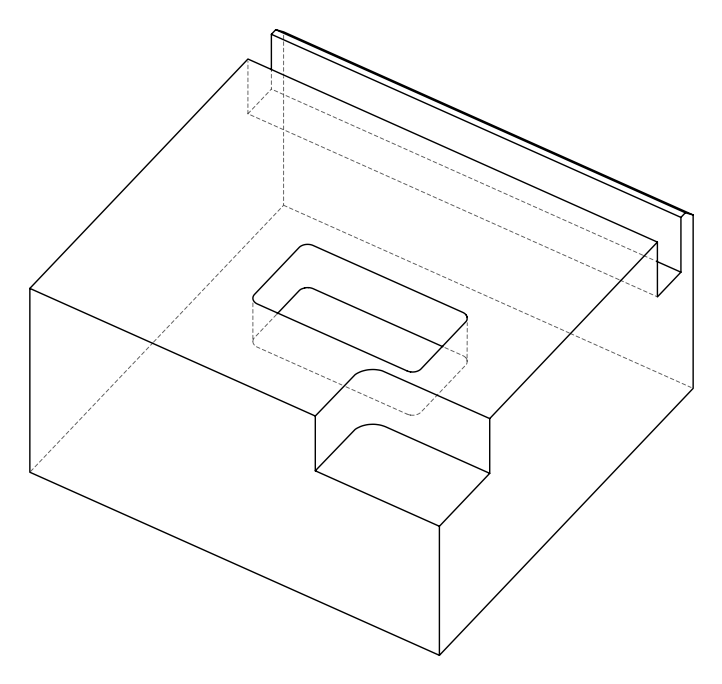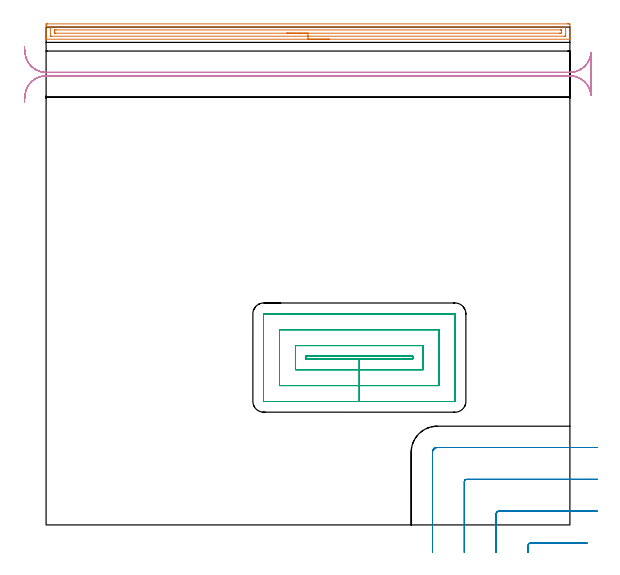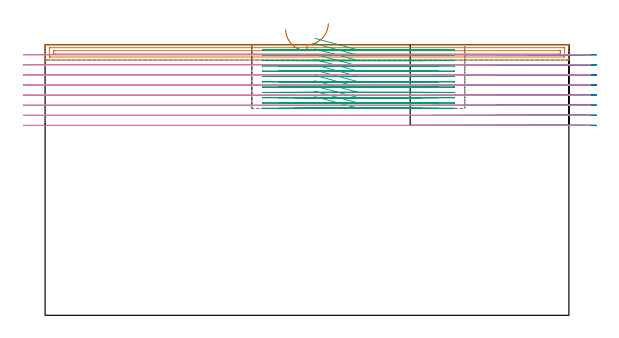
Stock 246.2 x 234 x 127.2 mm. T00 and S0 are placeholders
(PLAN: 4 operations, 3 tool changes, 40 min)
(1 AREA_MILL | FG_CHAMFER_SURFACE | UGT0205_001 | 6.1 min | 6387 mm3)
(2 MILL_CORNER_NOTCH_RECTANGULAR | CORNER_NOTCH_RECTANGULAR | UGT0201_094 | Follow Part, ap 5, ae 75% | 5.91 min | 129964 mm3)
(3 MILL_RECTANGULAR_POCKET | POCKET_RECTANGULAR_STRAIGHT | NXT0201_013 | Follow Part, ap 2.5, ae 75% | 18.62 min | 152907 mm3)
(4 MILL_RECTANGULAR_SLOT | SLOT_RECTANGULAR | UGT0201_094 | Follow Part, ap 5, ae 75% | 9.37 min | 201591 mm3)
(TOOL UGT0205_001 | Chamfer Mill 20 x 3 x 45 deg. | D20 FL50 Z2)
(TOOL UGT0201_094 | End mill 20 mm | D20 FL38 Z4)
(TOOL NXT0201_013 | ENDMILL 10mm | D10 FL30 Z4)
(OP 1 AREA_MILL)
G17 G21 G94 G90
T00 M6
G54
G17 G0 G90 X133.1 Y228.3 S1061 M3
G43 Z137.2 H0
G94 G1 X133.062 Z136.328 F250.
X132.948 Z135.463
X132.759 Z134.612
X132.497 Z133.78
X132.163 Z132.974
X131.76 Z132.2
X131.292 Z131.464
X130.76 Z130.772
X130.171 Z130.129
X129.528 Z129.539
X128.836 Z129.008
X128.1 Z128.54
X127.326 Z128.137
X126.52 Z127.803
X125.688 Z127.541
X124.836 Z127.352
X123.972 Z127.238
X123.1 Z127.2
X0.18
X0.008 Y228.303 Z127.188
X0. Y228.324 Z127.167
Y228.704 Z126.796
Y228.976 Z126.524
Y229.687 Z125.808
Y230.928 Z124.569
Y232.343 Z123.153
Y232.963 Z122.533
Y234.733 Z120.764
X0.003 Y234.998 Z120.499
X0.009 Y235.492 Z120.006
X0.125 Y235.495 Z120.003
X0.627 Y235.5 Z120.
X245.066
X245.573 Y235.499 Z120.001
X246.075 Y235.495 Z120.003
X246.191 Y235.492 Z120.006
X246.2 Y234.998 Z120.499
Y231.457 Z124.037
Y230.043 Z125.453
Y229.687 Z125.808
Y228.976 Z126.524
Y228.704 Z126.796
Y228.324 Z127.167
X246.192 Y228.303 Z127.188
X246.02 Y228.3 Z127.2
X123.1
Y229.714 Z125.786
X2.387 Y229.715 Z125.785
X2.01 Y229.726 Z125.774
X2.005 Y229.843 Z125.657
X2.001 Y230.097 Z125.403
Y233.637 Z121.863
X2.01 Y234.048 Z121.452
X2.017 Y234.08 Z121.42
X2.036 Y234.082 Z121.418
X2.09 Y234.085 Z121.415
X2.198 Y234.086 Z121.414
X2.415
X243.813 Y234.085 Z121.415
X244.19 Y234.074 Z121.426
X244.195 Y233.957 Z121.543
X244.199 Y233.703 Z121.797
Y230.163 Z125.337
X244.19 Y229.752 Z125.748
X244.183 Y229.72 Z125.78
X244.164 Y229.718 Z125.782
X244.11 Y229.715 Z125.785
X244.002 Y229.714 Z125.786
X243.785
X123.1
Y231.128 Z124.372
X4.535 Y231.129 Z124.371
X4.202 Y231.13 Z124.37
X4.092 Y231.132 Z124.368
X4.013 Y231.135 Z124.365
X4.007 Y231.257 Z124.243
X4.002 Y231.457 Z124.043
X4. Y231.658 Z123.842
Y232.343 Z123.157
X4.001 Y232.542 Z122.958
X4.005 Y232.61 Z122.89
X4.01 Y232.658 Z122.842
X4.038 Y232.665 Z122.835
X4.202 Y232.667 Z122.833
X4.765 Y232.671 Z122.829
X241.665
X241.998 Y232.67 Z122.83
X242.108 Y232.668 Z122.832
X242.187 Y232.665 Z122.835
X242.193 Y232.543 Z122.957
X242.198 Y232.343 Z123.157
X242.2 Y232.142 Z123.358
Y231.457 Z124.043
X242.199 Y231.258 Z124.242
X242.195 Y231.19 Z124.31
X242.19 Y231.142 Z124.358
X242.162 Y231.135 Z124.365
X241.998 Y231.133 Z124.367
X241.435 Y231.129 Z124.371
X123.1 Y231.128 Z124.372
X122.228 Z124.41
X121.364 Z124.523
X120.512 Z124.712
X119.68 Z124.975
X118.874 Z125.308
X118.1 Z125.711
X117.364 Z126.18
X116.672 Z126.711
X116.029 Z127.301
X115.44 Z127.944
X114.908 Z128.636
X114.44 Z129.372
X114.037 Z130.145
X113.703 Z130.951
X113.441 Z131.783
X113.252 Z132.635
X113.138 Z133.5
X113.1 Z134.372
G0 Z137.2
M5
M2
(OP 2 MILL_CORNER_NOTCH_RECTANGULAR)
G17 G21 G94 G90
T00 M6
G54
G17 G0 G90 X254.303 Y-8.6 S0 M3
G43 Z137.2 H0
Z122.462
G94 G1 X251.303 F250.
X227.595 F500.
G3 X226.6 Y-9.595 R1.
G2 X226.602 Y-10. R45.
G1 Y-13. F250.
G0 Z137.2
X259.2 Y6.4
Z122.462
G1 X256.2
X212.596 F500.
G3 X211.6 Y5.404 R1.
G1 Y-10.
Y-13. F250.
G0 Z137.2
X259.2 Y21.4
Z122.462
G1 X256.2
X197.596 F500.
G3 X196.6 Y20.404 R1.
G1 Y-10.
Y-13. F250.
G0 Z137.2
X259.2 Y36.4
Z122.462
G1 X256.2
X183.9 F500.
G3 X181.6 Y34.1 R2.3
G1 Y-10.
Y-13. F250.
G0 Z137.2
X254.303 Y-8.6
Z117.725
G1 X251.303
X227.595 F500.
G3 X226.6 Y-9.595 R1.
G2 X226.602 Y-10. R45.
G1 Y-13. F250.
G0 Z137.2
X259.2 Y6.4
Z117.725
G1 X256.2
X212.596 F500.
G3 X211.6 Y5.404 R1.
G1 Y-10.
Y-13. F250.
G0 Z137.2
X259.2 Y21.4
Z117.725
G1 X256.2
X197.596 F500.
G3 X196.6 Y20.404 R1.
G1 Y-10.
Y-13. F250.
G0 Z137.2
X259.2 Y36.4
Z117.725
G1 X256.2
X183.9 F500.
G3 X181.6 Y34.1 R2.3
G1 Y-10.
Y-13. F250.
G0 Z137.2
X254.303 Y-8.6
Z112.987
G1 X251.303
X227.595 F500.
G3 X226.6 Y-9.595 R1.
G2 X226.602 Y-10. R45.
G1 Y-13. F250.
G0 Z137.2
X259.2 Y6.4
Z112.987
G1 X256.2
X212.596 F500.
G3 X211.6 Y5.404 R1.
G1 Y-10.
Y-13. F250.
G0 Z137.2
X259.2 Y21.4
Z112.987
G1 X256.2
X197.596 F500.
G3 X196.6 Y20.404 R1.
G1 Y-10.
Y-13. F250.
G0 Z137.2
X259.2 Y36.4
Z112.987
G1 X256.2
X183.9 F500.
G3 X181.6 Y34.1 R2.3
G1 Y-10.
Y-13. F250.
G0 Z137.2
X254.303 Y-8.6
Z108.25
G1 X251.303
X227.595 F500.
G3 X226.6 Y-9.595 R1.
G2 X226.602 Y-10. R45.
G1 Y-13. F250.
G0 Z137.2
X259.2 Y6.4
Z108.25
G1 X256.2
X212.596 F500.
G3 X211.6 Y5.404 R1.
G1 Y-10.
Y-13. F250.
G0 Z137.2
X259.2 Y21.4
Z108.25
G1 X256.2
X197.596 F500.
G3 X196.6 Y20.404 R1.
G1 Y-10.
Y-13. F250.
G0 Z137.2
X259.2 Y36.4
Z108.25
G1 X256.2
X183.9 F500.
G3 X181.6 Y34.1 R2.3
G1 Y-10.
Y-13. F250.
G0 Z137.2
X254.303 Y-8.6
Z103.512
G1 X251.303
X227.595 F500.
G3 X226.6 Y-9.595 R1.
G2 X226.602 Y-10. R45.
G1 Y-13. F250.
G0 Z137.2
X259.2 Y6.4
Z103.512
G1 X256.2
X212.596 F500.
G3 X211.6 Y5.404 R1.
G1 Y-10.
Y-13. F250.
G0 Z137.2
X259.2 Y21.4
Z103.512
G1 X256.2
X197.596 F500.
G3 X196.6 Y20.404 R1.
G1 Y-10.
Y-13. F250.
G0 Z137.2
X259.2 Y36.4
Z103.512
G1 X256.2
X183.9 F500.
G3 X181.6 Y34.1 R2.3
G1 Y-10.
Y-13. F250.
G0 Z137.2
X254.303 Y-8.6
Z98.775
G1 X251.303
X227.595 F500.
G3 X226.6 Y-9.595 R1.
G2 X226.602 Y-10. R45.
G1 Y-13. F250.
G0 Z137.2
X259.2 Y6.4
Z98.775
G1 X256.2
X212.596 F500.
G3 X211.6 Y5.404 R1.
G1 Y-10.
Y-13. F250.
G0 Z137.2
X259.2 Y21.4
Z98.775
G1 X256.2
X197.596 F500.
G3 X196.6 Y20.404 R1.
G1 Y-10.
Y-13. F250.
G0 Z137.2
X259.2 Y36.4
Z98.775
G1 X256.2
X183.9 F500.
G3 X181.6 Y34.1 R2.3
G1 Y-10.
Y-13. F250.
G0 Z137.2
X254.303 Y-8.6
Z94.037
G1 X251.303
X227.595 F500.
G3 X226.6 Y-9.595 R1.
G2 X226.602 Y-10. R45.
G1 Y-13. F250.
G0 Z137.2
X259.2 Y6.4
Z94.037
G1 X256.2
X212.596 F500.
G3 X211.6 Y5.404 R1.
G1 Y-10.
Y-13. F250.
G0 Z137.2
X259.2 Y21.4
Z94.037
G1 X256.2
X197.596 F500.
G3 X196.6 Y20.404 R1.
G1 Y-10.
Y-13. F250.
G0 Z137.2
X259.2 Y36.4
Z94.037
G1 X256.2
X183.9 F500.
G3 X181.6 Y34.1 R2.3
G1 Y-10.
Y-13. F250.
G0 Z137.2
X254.303 Y-8.6
Z89.3
G1 X251.303
X227.595 F500.
G3 X226.6 Y-9.595 R1.
G2 X226.602 Y-10. R45.
G1 Y-13. F250.
G0 Z137.2
X259.2 Y6.4
Z89.3
G1 X256.2
X212.596 F500.
G3 X211.6 Y5.404 R1.
G1 Y-10.
Y-13. F250.
G0 Z137.2
X259.2 Y21.4
Z89.3
G1 X256.2
X197.596 F500.
G3 X196.6 Y20.404 R1.
G1 Y-10.
Y-13. F250.
G0 Z137.2
X259.2 Y36.4
Z89.3
G1 X256.2
X183.9 F500.
G3 X181.6 Y34.1 R2.3
G1 Y-10.
Y-13. F250.
G0 Z137.2
M5
M2
(OP 3 MILL_RECTANGULAR_POCKET)
G17 G21 G94 G90
T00 M6
G54
G17 G0 G90 X126.755 Y78. S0 M3
G43 Z137.2 H0
Z130.2
G94 G1 X147.25 Z124.708 F250.
X172.3 F500.
Y79.3
X122.2
Y78.
X147.25
Y73.
X177.3
Y84.3
X117.2
Y73.
X147.25
Y65.5
X184.8
Y91.8
X109.7
Y65.5
X147.25
Y58.
X192.2
X192.255 Y58.005
X192.295 Y58.045
X192.3 Y58.1
Y99.2
X192.295 Y99.255
X192.255 Y99.295
X192.2 Y99.3
X102.3
X102.245 Y99.295
X102.205 Y99.255
X102.2 Y99.2
Y58.1
X102.205 Y58.045
X102.245 Y58.005
X102.3 Y58.
X147.25
X148.25
G0 X126.755 Y78. Z127.708
G1 X147.25 Z122.217 F250.
X172.3 F500.
Y79.3
X122.2
Y78.
X147.25
Y73.
X177.3
Y84.3
X117.2
Y73.
X147.25
Y65.5
X184.8
Y91.8
X109.7
Y65.5
X147.25
Y58.
X192.2
X192.255 Y58.005
X192.295 Y58.045
X192.3 Y58.1
Y99.2
X192.295 Y99.255
X192.255 Y99.295
X192.2 Y99.3
X102.3
X102.245 Y99.295
X102.205 Y99.255
X102.2 Y99.2
Y58.1
X102.205 Y58.045
X102.245 Y58.005
X102.3 Y58.
X147.25
X148.25
G0 X126.755 Y78. Z125.217
G1 X147.25 Z119.725 F250.
X172.3 F500.
Y79.3
X122.2
Y78.
X147.25
Y73.
X177.3
Y84.3
X117.2
Y73.
X147.25
Y65.5
X184.8
Y91.8
X109.7
Y65.5
X147.25
Y58.
X192.2
X192.255 Y58.005
X192.295 Y58.045
X192.3 Y58.1
Y99.2
X192.295 Y99.255
X192.255 Y99.295
X192.2 Y99.3
X102.3
X102.245 Y99.295
X102.205 Y99.255
X102.2 Y99.2
Y58.1
X102.205 Y58.045
X102.245 Y58.005
X102.3 Y58.
X147.25
X148.25
G0 X126.755 Y78. Z122.725
G1 X147.25 Z117.233 F250.
X172.3 F500.
Y79.3
X122.2
Y78.
X147.25
Y73.
X177.3
Y84.3
X117.2
Y73.
X147.25
Y65.5
X184.8
Y91.8
X109.7
Y65.5
X147.25
Y58.
X192.2
X192.255 Y58.005
X192.295 Y58.045
X192.3 Y58.1
Y99.2
X192.295 Y99.255
X192.255 Y99.295
X192.2 Y99.3
X102.3
X102.245 Y99.295
X102.205 Y99.255
X102.2 Y99.2
Y58.1
X102.205 Y58.045
X102.245 Y58.005
X102.3 Y58.
X147.25
X148.25
G0 X126.755 Y78. Z120.233
G1 X147.25 Z114.742 F250.
X172.3 F500.
Y79.3
X122.2
Y78.
X147.25
Y73.
X177.3
Y84.3
X117.2
Y73.
X147.25
Y65.5
X184.8
Y91.8
X109.7
Y65.5
X147.25
Y58.
X192.2
X192.255 Y58.005
X192.295 Y58.045
X192.3 Y58.1
Y99.2
X192.295 Y99.255
X192.255 Y99.295
X192.2 Y99.3
X102.3
X102.245 Y99.295
X102.205 Y99.255
X102.2 Y99.2
Y58.1
X102.205 Y58.045
X102.245 Y58.005
X102.3 Y58.
X147.25
X148.25
G0 X126.755 Y78. Z117.742
G1 X147.25 Z112.25 F250.
X172.3 F500.
Y79.3
X122.2
Y78.
X147.25
Y73.
X177.3
Y84.3
X117.2
Y73.
X147.25
Y65.5
X184.8
Y91.8
X109.7
Y65.5
X147.25
Y58.
X192.2
X192.255 Y58.005
X192.295 Y58.045
X192.3 Y58.1
Y99.2
X192.295 Y99.255
X192.255 Y99.295
X192.2 Y99.3
X102.3
X102.245 Y99.295
X102.205 Y99.255
X102.2 Y99.2
Y58.1
X102.205 Y58.045
X102.245 Y58.005
X102.3 Y58.
X147.25
X148.25
G0 X126.755 Y78. Z115.25
G1 X147.25 Z109.758 F250.
X172.3 F500.
Y79.3
X122.2
Y78.
X147.25
Y73.
X177.3
Y84.3
X117.2
Y73.
X147.25
Y65.5
X184.8
Y91.8
X109.7
Y65.5
X147.25
Y58.
X192.2
X192.255 Y58.005
X192.295 Y58.045
X192.3 Y58.1
Y99.2
X192.295 Y99.255
X192.255 Y99.295
X192.2 Y99.3
X102.3
X102.245 Y99.295
X102.205 Y99.255
X102.2 Y99.2
Y58.1
X102.205 Y58.045
X102.245 Y58.005
X102.3 Y58.
X147.25
X148.25
G0 X126.755 Y78. Z112.758
G1 X147.25 Z107.267 F250.
X172.3 F500.
Y79.3
X122.2
Y78.
X147.25
Y73.
X177.3
Y84.3
X117.2
Y73.
X147.25
Y65.5
X184.8
Y91.8
X109.7
Y65.5
X147.25
Y58.
X192.2
X192.255 Y58.005
X192.295 Y58.045
X192.3 Y58.1
Y99.2
X192.295 Y99.255
X192.255 Y99.295
X192.2 Y99.3
X102.3
X102.245 Y99.295
X102.205 Y99.255
X102.2 Y99.2
Y58.1
X102.205 Y58.045
X102.245 Y58.005
X102.3 Y58.
X147.25
X148.25
G0 X126.755 Y78. Z110.267
G1 X147.25 Z104.775 F250.
X172.3 F500.
Y79.3
X122.2
Y78.
X147.25
Y73.
X177.3
Y84.3
X117.2
Y73.
X147.25
Y65.5
X184.8
Y91.8
X109.7
Y65.5
X147.25
Y58.
X192.2
X192.255 Y58.005
X192.295 Y58.045
X192.3 Y58.1
Y99.2
X192.295 Y99.255
X192.255 Y99.295
X192.2 Y99.3
X102.3
X102.245 Y99.295
X102.205 Y99.255
X102.2 Y99.2
Y58.1
X102.205 Y58.045
X102.245 Y58.005
X102.3 Y58.
X147.25
X148.25
G0 X126.755 Y78. Z107.775
G1 X147.25 Z102.283 F250.
X172.3 F500.
Y79.3
X122.2
Y78.
X147.25
Y73.
X177.3
Y84.3
X117.2
Y73.
X147.25
Y65.5
X184.8
Y91.8
X109.7
Y65.5
X147.25
Y58.
X192.2
X192.255 Y58.005
X192.295 Y58.045
X192.3 Y58.1
Y99.2
X192.295 Y99.255
X192.255 Y99.295
X192.2 Y99.3
X102.3
X102.245 Y99.295
X102.205 Y99.255
X102.2 Y99.2
Y58.1
X102.205 Y58.045
X102.245 Y58.005
X102.3 Y58.
X147.25
X148.25
G0 X126.755 Y78. Z105.283
G1 X147.25 Z99.792 F250.
X172.3 F500.
Y79.3
X122.2
Y78.
X147.25
Y73.
X177.3
Y84.3
X117.2
Y73.
X147.25
Y65.5
X184.8
Y91.8
X109.7
Y65.5
X147.25
Y58.
X192.2
X192.255 Y58.005
X192.295 Y58.045
X192.3 Y58.1
Y99.2
X192.295 Y99.255
X192.255 Y99.295
X192.2 Y99.3
X102.3
X102.245 Y99.295
X102.205 Y99.255
X102.2 Y99.2
Y58.1
X102.205 Y58.045
X102.245 Y58.005
X102.3 Y58.
X147.25
X148.25
G0 X126.755 Y78. Z102.792
G1 X147.25 Z97.3 F250.
X172.3 F500.
Y79.3
X122.2
Y78.
X147.25
Y73.
X177.3
Y84.3
X117.2
Y73.
X147.25
Y65.5
X184.8
Y91.8
X109.7
Y65.5
X147.25
Y58.
X192.2
X192.255 Y58.005
X192.295 Y58.045
X192.3 Y58.1
Y99.2
X192.295 Y99.255
X192.255 Y99.295
X192.2 Y99.3
X102.3
X102.245 Y99.295
X102.205 Y99.255
X102.2 Y99.2
Y58.1
X102.205 Y58.045
X102.245 Y58.005
X102.3 Y58.
X147.25
X148.25
G0 Z137.2
M5
M2
(OP 4 MILL_RECTANGULAR_SLOT)
G17 G21 G94 G90
T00 M6
G54
G17 G0 G90 X-10.202 Y198.883 S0 M3
G43 Z137.2 H0
Z122.462
G94 G1 X-9.97 Y201.874 F250.
G2 X0. Y211.1 R10. F500.
G1 X246.2
G2 X256.17 Y201.874 R10.
G1 X256.2
Y221.926
X256.17
G2 X246.2 Y212.7 R10.
G1 X0.
G2 X-9.97 Y221.926 R10.
G1 X-10.202 Y224.917 F250.
G0 Y198.883 Z117.725
G1 X-9.97 Y201.874
G2 X0. Y211.1 R10. F500.
G1 X246.2
G2 X256.17 Y201.874 R10.
G1 X256.2
Y221.926
X256.17
G2 X246.2 Y212.7 R10.
G1 X0.
G2 X-9.97 Y221.926 R10.
G1 X-10.202 Y224.917 F250.
G0 Y198.883 Z112.987
G1 X-9.97 Y201.874
G2 X0. Y211.1 R10. F500.
G1 X246.2
G2 X256.17 Y201.874 R10.
G1 X256.2
Y221.926
X256.17
G2 X246.2 Y212.7 R10.
G1 X0.
G2 X-9.97 Y221.926 R10.
G1 X-10.202 Y224.917 F250.
G0 Y198.883 Z108.25
G1 X-9.97 Y201.874
G2 X0. Y211.1 R10. F500.
G1 X246.2
G2 X256.17 Y201.874 R10.
G1 X256.2
Y221.926
X256.17
G2 X246.2 Y212.7 R10.
G1 X0.
G2 X-9.97 Y221.926 R10.
G1 X-10.202 Y224.917 F250.
G0 Y198.883 Z103.512
G1 X-9.97 Y201.874
G2 X0. Y211.1 R10. F500.
G1 X246.2
G2 X256.17 Y201.874 R10.
G1 X256.2
Y221.926
X256.17
G2 X246.2 Y212.7 R10.
G1 X0.
G2 X-9.97 Y221.926 R10.
G1 X-10.202 Y224.917 F250.
G0 Y198.883 Z98.775
G1 X-9.97 Y201.874
G2 X0. Y211.1 R10. F500.
G1 X246.2
G2 X256.17 Y201.874 R10.
G1 X256.2
Y221.926
X256.17
G2 X246.2 Y212.7 R10.
G1 X0.
G2 X-9.97 Y221.926 R10.
G1 X-10.202 Y224.917 F250.
G0 Y198.883 Z94.037
G1 X-9.97 Y201.874
G2 X0. Y211.1 R10. F500.
G1 X246.2
G2 X256.17 Y201.874 R10.
G1 X256.2
Y221.926
X256.17
G2 X246.2 Y212.7 R10.
G1 X0.
G2 X-9.97 Y221.926 R10.
G1 X-10.202 Y224.917 F250.
G0 Y198.883 Z89.3
G1 X-9.97 Y201.874
G2 X0. Y211.1 R10. F500.
G1 X246.2
G2 X256.17 Y201.874 R10.
G1 X256.2
Y221.926
X256.17
G2 X246.2 Y212.7 R10.
G1 X0.
G2 X-9.97 Y221.926 R10.
G1 X-10.202 Y224.917 F250.
G0 Z137.2
M5
M2
